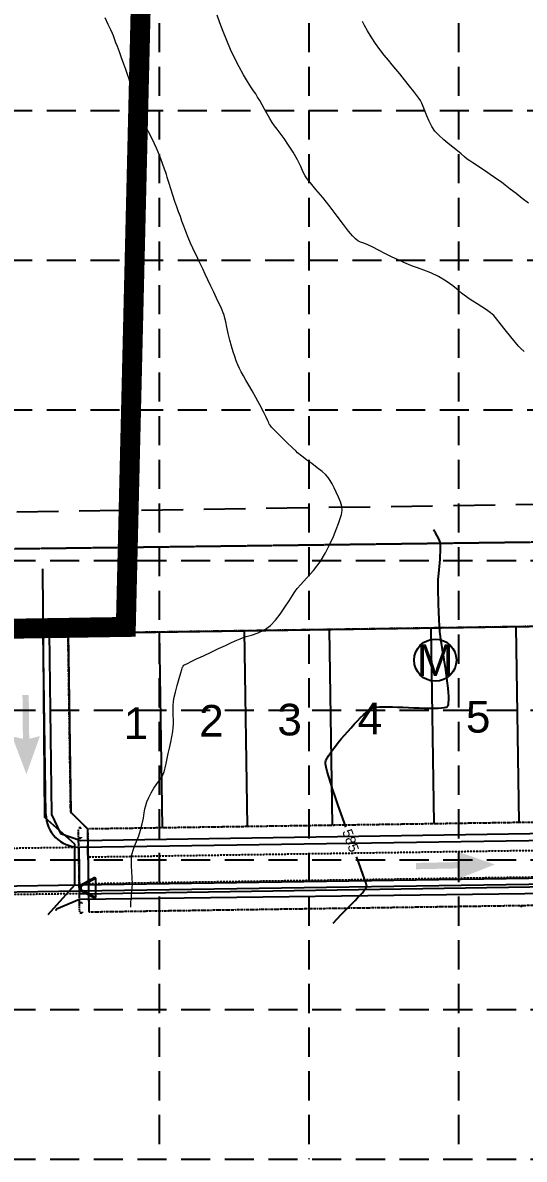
# Model space of a CAD drawing. Header units: inches. Extents: x 45655 to 51424, y 20024 to 23633.
# Drawn here: x 49357 to 49659, y 20388 to 21071 of the extents above; entities that cross this region are included whole.
import ezdxf
from ezdxf.enums import TextEntityAlignment as Align

# ---------------------------------------------------------------- set-up
doc = ezdxf.new("R2010")
doc.units = ezdxf.units.IN
doc.header["$MEASUREMENT"] = 0
for name, pattern in [('2148-1-1 BASE$0$HIDDEN2', [0.1875, 0.125, -0.0625]), ('2148-1-1 FINAL PLAT$0$HIDDEN2', [0.1875, 0.125, -0.0625]), ('2148-1-1 FINAL PLAT$0$ROW05', [0.875, 0.625, -0.05, 0.05, -0.05, 0.05, -0.05]), ('2148-2-1 BASE$0$PHANTOM2', [1.25, 0.625, -0.125, 0.125, -0.125, 0.125, -0.125]), ('DASHED', [0.75, 0.5, -0.25]), ('DASHED2', [0.375, 0.25, -0.125]), ('HIDDEN', [0.375, 0.25, -0.125]), ('PHANTOM2', [1.25, 0.625, -0.125, 0.125, -0.125, 0.125, -0.125])]:
    doc.linetypes.add(name, pattern=pattern)
for name, color, linetype in [('2148-1-1 BASE$0$P-GRD-HI OR LOW POINT', 7, '2148-1-1 BASE$0$HIDDEN2'), ('2148-1-1 BASE$0$P-PAV-BOC', 4, 'Continuous'), ('2148-1-1 BASE$0$P-STORM-HEADWALL', 7, 'Continuous'), ('2148-1-1 BASE$0$P-STORM-PIPE', 1, 'Continuous'), ('2148-1-1 BASE$0$P-WATER-STUBOUT', 2, 'Continuous'), ('2148-1-1 Boundary Verification$0$X-BNDRY', 5, 'PHANTOM2'), ('2148-1-1 Boundary Verification$0$X-BNDRY-PHASE 1', 3, 'Continuous'), ('2148-1-1 Boundary Verification$0$X-BNDRY-PHASE 2', 4, 'Continuous'), ('2148-1-1 FINAL PLAT$0$P-ESMT-SAN. SEW. SEP. INSTRUMENT', 1, '2148-1-1 FINAL PLAT$0$HIDDEN2'), ('2148-1-1 FINAL PLAT$0$P-PLAN-BLOCK NO-PHASE 2', 252, 'Continuous'), ('2148-1-1 FINAL PLAT$0$P-PLAN-LOT LINE-PH2', 1, 'Continuous'), ('2148-1-1 FINAL PLAT$0$P-PLAN-LOT NO-PH2', 1, 'Continuous'), ('2148-1-1 FINAL PLAT$0$P-PLAN-PHASE LINE', 252, 'Continuous'), ('2148-1-1 FINAL PLAT$0$P-PLAN-ROW-PH1', 7, '2148-1-1 FINAL PLAT$0$ROW05'), ('2148-1-1 FINAL PLAT$0$P-PLAN-ROW-PH2', 7, '2148-1-1 FINAL PLAT$0$ROW05'), ('2148-1-1 TOPOGRAPHIC SURVEY$0$X-CONT-MJR', 14, 'Continuous'), ('2148-2-1 BASE$0$P-PAV-BFR-BOC-PHS 2', 4, 'Continuous'), ('2148-2-1 BASE$0$P-PAV-BOC-PHS 2', 4, 'Continuous'), ('2148-2-1 BASE$0$P-STORM-PIPE-PHS 2', 1, 'Continuous'), ('EROSION BLANKET', 84, 'Continuous'), ('GRID', 254, 'HIDDEN'), ('LIMITS OF DISTURBANCE', 1, 'DASHED'), ('P-ERO-SILT FENCE-GRADING', 6, 'DASHED2'), ('P-ERO-SILT FENCE-PAVING', 6, 'Continuous'), ('P-FLOW ARROWS', 7, 'Continuous'), ('PHASE LINE', 7, 'Continuous'), ('SILT FENCE', 200, 'Continuous')]:
    doc.layers.add(name, color=color, linetype=linetype)
doc.layers.add('2148-2-1 BASE$0$P-PAV-PHS 2 START PVMT', color=7, linetype='2148-2-1 BASE$0$PHANTOM2', plot=False)
doc.layers.add('CTR', color=43, linetype='Continuous', lineweight=9)
doc.styles.get("Standard").update_dxf_attribs({"font": 'ARIAL.TTF'})

msp = doc.modelspace()

# ---------------------------------------------------------------- hatches: boundary and pattern name
at = {"layer": 'P-FLOW ARROWS'}
for points in [[(49360.86, 20667.15), (49361.13, 20640.93), (49367.58, 20642.51), (49359.44, 20619.64), (49350.86, 20642.34), (49357.34, 20640.89), (49357.08, 20667.12)], [(49593.6, 20566.27), (49619.82, 20566.81), (49618.17, 20573.23), (49641.12, 20565.34), (49618.51, 20556.52), (49619.9, 20563.01), (49593.67, 20562.48)]]:
    msp.add_hatch(color=7, dxfattribs=at).paths.add_polyline_path(points)

# ---------------------------------------------------------------- linework, layer by layer
at = {"layer": '2148-1-1 BASE$0$P-GRD-HI OR LOW POINT', "color": 7}
for p, q in [((49331.91, 20574.91), (49390.9, 20575.79)), ((49391.32, 20547.79), (49332.32, 20546.91))]:
    msp.add_line(p, q, dxfattribs=at)
at = {"layer": '2148-1-1 BASE$0$P-PAV-BOC', "color": 7}
for p, q in [((49371.1, 20595.5), (49369.49, 20703.98)), ((49390.9, 20575.79), (49391.32, 20547.79))]:
    msp.add_line(p, q, dxfattribs=at)
msp.add_arc((49391.1, 20595.79), 20, 180.85333, 269.42079, dxfattribs=at)
at = {"layer": '2148-1-1 BASE$0$P-STORM-HEADWALL', "color": 7}
for p, q in [((49392.12, 20553.05), (49400.58, 20557.71)), ((49392.14, 20552.3), (49400.9, 20557.13)), ((49400.58, 20557.71), (49400.9, 20557.13)), ((49400.9, 20557.13), (49401.07, 20545.74)), ((49391.24, 20553.04), (49392.12, 20553.05)), ((49391.24, 20553.04), (49391.29, 20549.54)), ((49391.29, 20549.54), (49392.18, 20549.55)), ((49392.12, 20553.05), (49392.18, 20549.55)), ((49392.16, 20550.31), (49401.07, 20545.74)), ((49392.18, 20549.55), (49400.77, 20545.15)), ((49400.77, 20545.15), (49401.07, 20545.74))]:
    msp.add_line(p, q, dxfattribs=at)
at = {"layer": '2148-1-1 BASE$0$P-STORM-PIPE', "color": 7}
for p, q in [((49334.55, 20552.2), (49391.24, 20553.04)), ((49334.6, 20548.7), (49391.29, 20549.54))]:
    msp.add_line(p, q, dxfattribs=at)
at = {"layer": '2148-1-1 BASE$0$P-WATER-STUBOUT', "color": 7}
for p, q in [((49363.99, 20703.9), (49369.99, 20703.99)), ((49396.47, 20570.87), (49396.38, 20576.87))]:
    msp.add_line(p, q, dxfattribs=at)
at = {"layer": '2148-1-1 Boundary Verification$0$X-BNDRY', "color": 7}
msp.add_line((47485.74, 20675.93), (50060.21, 20714.52), dxfattribs=at)
at = {"layer": '2148-1-1 Boundary Verification$0$X-BNDRY-PHASE 1', "color": 7}
for p, q in [((47496.16, 20676.08), (49384.49, 20704.21)), ((49384.49, 20704.21), (49386.09, 20596.72)), ((49386.09, 20596.72), (49396.23, 20586.87)), ((49396.23, 20586.87), (49396.98, 20536.87))]:
    msp.add_line(p, q, dxfattribs=at)
at = {"layer": '2148-1-1 Boundary Verification$0$X-BNDRY-PHASE 2', "color": 7}
msp.add_line((49384.49, 20704.21), (50060.44, 20714.52), dxfattribs=at)
at = {"layer": '2148-1-1 FINAL PLAT$0$P-ESMT-SAN. SEW. SEP. INSTRUMENT', "color": 7}
for p, q in [((49396.49, 20569.87), (49930.48, 20577.82)), ((49396.73, 20553.87), (49949.78, 20562.11))]:
    msp.add_line(p, q, dxfattribs=at)
at = {"layer": '2148-1-1 FINAL PLAT$0$P-PLAN-BLOCK NO-PHASE 2', "color": 7}
msp.add_circle((49605.22, 20688.16), 12.7, dxfattribs=at)
at = {"layer": '2148-1-1 FINAL PLAT$0$P-PLAN-LOT LINE-PH2', "color": 7}
for p, q in [((49543.42, 20589.06), (49541.67, 20706.55)), ((49604.51, 20589.97), (49602.76, 20707.46)), ((49655.61, 20590.73), (49653.86, 20708.22)), ((49441.23, 20587.54), (49439.48, 20705.03)), ((49492.32, 20588.3), (49490.57, 20705.79)), ((49606.96, 20540), (49606.96, 20539.76)), ((49656.95, 20540.75), (49656.96, 20539.76))]:
    msp.add_line(p, q, dxfattribs=at)
at = {"layer": '2148-1-1 FINAL PLAT$0$P-PLAN-PHASE LINE', "color": 7}
for p, q in [((49384.49, 20704.21), (49386.09, 20596.72)), ((49386.09, 20596.72), (49396.23, 20586.87)), ((49396.23, 20586.87), (49396.98, 20536.87))]:
    msp.add_line(p, q, dxfattribs=at)
at = {"layer": '2148-1-1 FINAL PLAT$0$P-PLAN-ROW-PH1', "color": 7}
for p, q in [((49334.49, 20703.46), (49384.49, 20704.21)), ((49384.49, 20704.21), (49386.09, 20596.72)), ((49386.09, 20596.72), (49396.23, 20586.87)), ((49396.23, 20586.87), (49396.98, 20536.87))]:
    msp.add_line(p, q, dxfattribs=at)
at = {"layer": '2148-1-1 FINAL PLAT$0$P-PLAN-ROW-PH2', "color": 7}
for p, q in [((49386.09, 20596.72), (49384.49, 20704.21)), ((49386.09, 20596.72), (49396.23, 20586.87)), ((49396.23, 20586.87), (49899.97, 20594.37)), ((49396.98, 20536.87), (49909.53, 20544.51))]:
    msp.add_line(p, q, dxfattribs=at)
at = {"layer": '2148-1-1 TOPOGRAPHIC SURVEY$0$X-CONT-MJR', "color": 7, "extrusion": (0.850051, 0.526701, 0)}
msp.add_line((49605.28, 20764.68, 585), (49604.13, 20766.53, 585), dxfattribs=at)
at = {"layer": '2148-1-1 TOPOGRAPHIC SURVEY$0$X-CONT-MJR', "color": 7, "extrusion": (0.861611, 0.507568, 0)}
msp.add_line((49606.28, 20762.98, 585), (49605.28, 20764.68, 585), dxfattribs=at)
at = {"layer": '2148-1-1 TOPOGRAPHIC SURVEY$0$X-CONT-MJR', "color": 7}
for p, q in [((49607.11, 20761.46, 585), (49606.28, 20762.98, 585)), ((49607.72, 20760.17, 585), (49607.11, 20761.46, 585)), ((49607.93, 20746.72, 585), (49608.11, 20748.92, 585)), ((49608.11, 20748.92, 585), (49608.25, 20751.06, 585)), ((49606.94, 20731.45, 585), (49606.92, 20732.91, 585)), ((49607.26, 20720.88, 585), (49607.17, 20723.26, 585)), ((49607.73, 20709.57, 585), (49607.63, 20711.59, 585)), ((49607.98, 20705.09, 585), (49607.9, 20706.27, 585)), ((49608.09, 20704.04, 585), (49607.98, 20705.09, 585)), ((49609.82, 20692.98, 585), (49609.37, 20695.79, 585)), ((49610.3, 20689.99, 585), (49609.82, 20692.98, 585)), ((49611.28, 20683.7, 585), (49610.79, 20686.88, 585)), ((49611.75, 20680.5, 585), (49611.28, 20683.7, 585)), ((49612.19, 20677.35, 585), (49611.75, 20680.5, 585)), ((49613.14, 20668.72, 585), (49612.9, 20671.4, 585)), ((49571.65, 20660.08, 585), (49573.99, 20660.13, 585)), ((49576.63, 20660.12, 585), (49579.52, 20660.06, 585)), ((49585.81, 20659.85, 585), (49589.09, 20659.71, 585)), ((49589.09, 20659.71, 585), (49592.38, 20659.58, 585)), ((49598.75, 20659.36, 585), (49601.72, 20659.3, 585)), ((49612.6, 20660.38, 585), (49612.7, 20660.48, 585)), ((49612.7, 20660.48, 585), (49612.78, 20660.59, 585)), ((49612.78, 20660.59, 585), (49612.93, 20660.88, 585)), ((49612.93, 20660.88, 585), (49613.11, 20661.46, 585)), ((49613.27, 20662.51, 585), (49613.34, 20664.22, 585)), ((49556.56, 20649.71, 585), (49558.47, 20651.74, 585)), ((49558.47, 20651.74, 585), (49560.3, 20653.61, 585)), ((49560.3, 20653.61, 585), (49562.02, 20655.3, 585)), ((49550.66, 20643.09, 585), (49552.62, 20645.35, 585)), ((49541.09, 20630.7, 585), (49542.26, 20632.44, 585)), ((49539.2, 20626.93, 585), (49539.53, 20627.91, 585)), ((49539.53, 20627.91, 585), (49540.17, 20629.18, 585)), ((49541.2, 20618.02, 585), (49540.27, 20621.24, 585)), ((49543.72, 20610.13, 585), (49542.37, 20614.29, 585)), ((49545.25, 20605.62, 585), (49543.72, 20610.13, 585)), ((49548.63, 20595.87, 585), (49546.89, 20600.83, 585)), ((49559.06, 20566.89, 585), (49557.96, 20569.93, 585)), ((49560.47, 20562.97, 585), (49559.06, 20566.89, 585)), ((49561.7, 20559.54, 585), (49560.47, 20562.97, 585)), ((49561.97, 20548.98, 585), (49562.54, 20549.64, 585)), ((49563.89, 20551.67, 585), (49564.07, 20552.34, 585)), ((49558.55, 20545.28, 585), (49559.72, 20546.48, 585)), ((49560.52, 20547.32, 585), (49560.91, 20547.74, 585)), ((49560.91, 20547.74, 585), (49561.41, 20548.34, 585))]:
    msp.add_line(p, q, dxfattribs=at)
at = {"layer": '2148-1-1 TOPOGRAPHIC SURVEY$0$X-CONT-MJR', "color": 7, "extrusion": (0.941514, 0.336974, 0)}
msp.add_line((49608.09, 20759.15, 585), (49607.72, 20760.17, 585), dxfattribs=at)
at = {"layer": '2148-1-1 TOPOGRAPHIC SURVEY$0$X-CONT-MJR', "color": 7, "extrusion": (0.985045, 0.172297, 0)}
msp.add_line((49608.28, 20758.05, 585), (49608.09, 20759.15, 585), dxfattribs=at)
at = {"layer": '2148-1-1 TOPOGRAPHIC SURVEY$0$X-CONT-MJR', "color": 7, "extrusion": (0.997487, 0.070844, 0)}
msp.add_line((49608.38, 20756.65, 585), (49608.28, 20758.05, 585), dxfattribs=at)
at = {"layer": '2148-1-1 TOPOGRAPHIC SURVEY$0$X-CONT-MJR', "color": 7, "extrusion": (0.999688, -0.02496, 0)}
msp.add_line((49608.35, 20753.1, 585), (49608.4, 20754.98, 585), dxfattribs=at)
at = {"layer": '2148-1-1 TOPOGRAPHIC SURVEY$0$X-CONT-MJR', "color": 7, "extrusion": (0.999925, 0.012223, 0)}
msp.add_line((49608.4, 20754.98, 585), (49608.38, 20756.65, 585), dxfattribs=at)
at = {"layer": '2148-1-1 TOPOGRAPHIC SURVEY$0$X-CONT-MJR', "color": 7, "extrusion": (0.998753, -0.049926, 0)}
msp.add_line((49608.25, 20751.06, 585), (49608.35, 20753.1, 585), dxfattribs=at)
at = {"layer": '2148-1-1 TOPOGRAPHIC SURVEY$0$X-CONT-MJR', "color": 7, "extrusion": (0.995781, -0.091767, 0)}
msp.add_line((49607.35, 20740.3, 585), (49607.54, 20742.36, 585), dxfattribs=at)
at = {"layer": '2148-1-1 TOPOGRAPHIC SURVEY$0$X-CONT-MJR', "color": 7, "extrusion": (0.995853, -0.090974, 0)}
msp.add_line((49607.54, 20742.36, 585), (49607.74, 20744.52, 585), dxfattribs=at)
at = {"layer": '2148-1-1 TOPOGRAPHIC SURVEY$0$X-CONT-MJR', "color": 7, "extrusion": (0.99623, -0.086755, 0)}
msp.add_line((49607.74, 20744.52, 585), (49607.93, 20746.72, 585), dxfattribs=at)
at = {"layer": '2148-1-1 TOPOGRAPHIC SURVEY$0$X-CONT-MJR', "color": 7, "extrusion": (0.999486, -0.032056, 0)}
msp.add_line((49606.91, 20734.03, 585), (49606.95, 20735.2, 585), dxfattribs=at)
at = {"layer": '2148-1-1 TOPOGRAPHIC SURVEY$0$X-CONT-MJR', "color": 7, "extrusion": (0.99999, 0.004525, 0)}
msp.add_line((49606.92, 20732.91, 585), (49606.91, 20734.03, 585), dxfattribs=at)
at = {"layer": '2148-1-1 TOPOGRAPHIC SURVEY$0$X-CONT-MJR', "color": 7, "extrusion": (0.997948, -0.064037, 0)}
msp.add_line((49606.95, 20735.2, 585), (49607.04, 20736.67, 585), dxfattribs=at)
at = {"layer": '2148-1-1 TOPOGRAPHIC SURVEY$0$X-CONT-MJR', "color": 7, "extrusion": (0.99676, -0.080432, 0)}
msp.add_line((49607.04, 20736.67, 585), (49607.18, 20738.38, 585), dxfattribs=at)
at = {"layer": '2148-1-1 TOPOGRAPHIC SURVEY$0$X-CONT-MJR', "color": 7, "extrusion": (0.99606, -0.088681, 0)}
msp.add_line((49607.18, 20738.38, 585), (49607.35, 20740.3, 585), dxfattribs=at)
at = {"layer": '2148-1-1 TOPOGRAPHIC SURVEY$0$X-CONT-MJR', "color": 7, "extrusion": (0.999747, 0.022509, 0)}
msp.add_line((49606.98, 20729.7, 585), (49606.94, 20731.45, 585), dxfattribs=at)
at = {"layer": '2148-1-1 TOPOGRAPHIC SURVEY$0$X-CONT-MJR', "color": 7, "extrusion": (0.999637, 0.026952, 0)}
msp.add_line((49607.03, 20727.72, 585), (49606.98, 20729.7, 585), dxfattribs=at)
at = {"layer": '2148-1-1 TOPOGRAPHIC SURVEY$0$X-CONT-MJR', "color": 7, "extrusion": (0.999543, 0.030245, 0)}
msp.add_line((49607.1, 20725.56, 585), (49607.03, 20727.72, 585), dxfattribs=at)
at = {"layer": '2148-1-1 TOPOGRAPHIC SURVEY$0$X-CONT-MJR', "color": 7, "extrusion": (0.999459, 0.032885, 0)}
msp.add_line((49607.17, 20723.26, 585), (49607.1, 20725.56, 585), dxfattribs=at)
at = {"layer": '2148-1-1 TOPOGRAPHIC SURVEY$0$X-CONT-MJR', "color": 7, "extrusion": (0.999307, 0.03723, 0)}
msp.add_line((49607.35, 20718.48, 585), (49607.26, 20720.88, 585), dxfattribs=at)
at = {"layer": '2148-1-1 TOPOGRAPHIC SURVEY$0$X-CONT-MJR', "color": 7, "extrusion": (0.999229, 0.039259, 0)}
msp.add_line((49607.44, 20716.09, 585), (49607.35, 20718.48, 585), dxfattribs=at)
at = {"layer": '2148-1-1 TOPOGRAPHIC SURVEY$0$X-CONT-MJR', "color": 7, "extrusion": (0.999144, 0.041372, 0)}
msp.add_line((49607.54, 20713.78, 585), (49607.44, 20716.09, 585), dxfattribs=at)
at = {"layer": '2148-1-1 TOPOGRAPHIC SURVEY$0$X-CONT-MJR', "color": 7, "extrusion": (0.999044, 0.043726, 0)}
msp.add_line((49607.63, 20711.59, 585), (49607.54, 20713.78, 585), dxfattribs=at)
at = {"layer": '2148-1-1 TOPOGRAPHIC SURVEY$0$X-CONT-MJR', "color": 7, "extrusion": (0.998739, 0.050207, 0)}
msp.add_line((49607.82, 20707.78, 585), (49607.73, 20709.57, 585), dxfattribs=at)
at = {"layer": '2148-1-1 TOPOGRAPHIC SURVEY$0$X-CONT-MJR', "color": 7, "extrusion": (0.998461, 0.05546, 0)}
msp.add_line((49607.9, 20706.27, 585), (49607.82, 20707.78, 585), dxfattribs=at)
at = {"layer": '2148-1-1 TOPOGRAPHIC SURVEY$0$X-CONT-MJR', "color": 7, "extrusion": (0.990545, 0.137186, 0)}
msp.add_line((49608.3, 20702.54, 585), (49608.09, 20704.04, 585), dxfattribs=at)
at = {"layer": '2148-1-1 TOPOGRAPHIC SURVEY$0$X-CONT-MJR', "color": 7, "extrusion": (0.98855, 0.150892, 0)}
msp.add_line((49608.59, 20700.62, 585), (49608.3, 20702.54, 585), dxfattribs=at)
at = {"layer": '2148-1-1 TOPOGRAPHIC SURVEY$0$X-CONT-MJR', "color": 7, "extrusion": (0.987536, 0.157396, 0)}
msp.add_line((49608.95, 20698.35, 585), (49608.59, 20700.62, 585), dxfattribs=at)
at = {"layer": '2148-1-1 TOPOGRAPHIC SURVEY$0$X-CONT-MJR', "color": 7, "extrusion": (0.987097, 0.160126, 0)}
msp.add_line((49609.37, 20695.79, 585), (49608.95, 20698.35, 585), dxfattribs=at)
at = {"layer": '2148-1-1 TOPOGRAPHIC SURVEY$0$X-CONT-MJR', "color": 7, "extrusion": (0.98777, 0.155919, 0)}
msp.add_line((49610.79, 20686.88, 585), (49610.3, 20689.99, 585), dxfattribs=at)
at = {"layer": '2148-1-1 TOPOGRAPHIC SURVEY$0$X-CONT-MJR', "color": 7, "extrusion": (0.992074, 0.125657, 0)}
msp.add_line((49612.57, 20674.3, 585), (49612.19, 20677.35, 585), dxfattribs=at)
at = {"layer": '2148-1-1 TOPOGRAPHIC SURVEY$0$X-CONT-MJR', "color": 7, "extrusion": (0.993808, 0.111115, 0)}
msp.add_line((49612.9, 20671.4, 585), (49612.57, 20674.3, 585), dxfattribs=at)
at = {"layer": '2148-1-1 TOPOGRAPHIC SURVEY$0$X-CONT-MJR', "color": 7, "extrusion": (0.997967, 0.063736, 0)}
msp.add_line((49613.3, 20666.3, 585), (49613.14, 20668.72, 585), dxfattribs=at)
at = {"layer": '2148-1-1 TOPOGRAPHIC SURVEY$0$X-CONT-MJR', "color": 7, "extrusion": (0.999743, 0.022659, 0)}
msp.add_line((49613.34, 20664.22, 585), (49613.3, 20666.3, 585), dxfattribs=at)
at = {"layer": '2148-1-1 TOPOGRAPHIC SURVEY$0$X-CONT-MJR', "color": 7, "extrusion": (-0.605525, 0.795826, 0)}
msp.add_line((49564.98, 20657.95, 585), (49566.15, 20658.84, 585), dxfattribs=at)
at = {"layer": '2148-1-1 TOPOGRAPHIC SURVEY$0$X-CONT-MJR', "color": 7, "extrusion": (0.514425, -0.857535, 0)}
msp.add_line((49566.15, 20658.84, 585), (49567.08, 20659.4, 585), dxfattribs=at)
at = {"layer": '2148-1-1 TOPOGRAPHIC SURVEY$0$X-CONT-MJR', "color": 7, "extrusion": (0.291159, -0.956675, 0)}
msp.add_line((49567.08, 20659.4, 585), (49568.14, 20659.72, 585), dxfattribs=at)
at = {"layer": '2148-1-1 TOPOGRAPHIC SURVEY$0$X-CONT-MJR', "color": 7, "extrusion": (0.141382, -0.989955, 0)}
msp.add_line((49568.14, 20659.72, 585), (49569.69, 20659.94, 585), dxfattribs=at)
at = {"layer": '2148-1-1 TOPOGRAPHIC SURVEY$0$X-CONT-MJR', "color": 7, "extrusion": (0.066614, -0.997779, 0)}
msp.add_line((49569.69, 20659.94, 585), (49571.65, 20660.08, 585), dxfattribs=at)
at = {"layer": '2148-1-1 TOPOGRAPHIC SURVEY$0$X-CONT-MJR', "color": 7, "extrusion": (-0.003115, -0.999995, 0)}
msp.add_line((49573.99, 20660.13, 585), (49576.63, 20660.12, 585), dxfattribs=at)
at = {"layer": '2148-1-1 TOPOGRAPHIC SURVEY$0$X-CONT-MJR', "color": 7, "extrusion": (-0.031472, -0.999505, 0)}
msp.add_line((49579.52, 20660.06, 585), (49582.6, 20659.97, 585), dxfattribs=at)
at = {"layer": '2148-1-1 TOPOGRAPHIC SURVEY$0$X-CONT-MJR', "color": 7, "extrusion": (-0.03806, -0.999275, 0)}
msp.add_line((49582.6, 20659.97, 585), (49585.81, 20659.85, 585), dxfattribs=at)
at = {"layer": '2148-1-1 TOPOGRAPHIC SURVEY$0$X-CONT-MJR', "color": 7, "extrusion": (-0.037466, -0.999298, 0)}
msp.add_line((49592.38, 20659.58, 585), (49595.62, 20659.45, 585), dxfattribs=at)
at = {"layer": '2148-1-1 TOPOGRAPHIC SURVEY$0$X-CONT-MJR', "color": 7, "extrusion": (-0.030563, -0.999533, 0)}
msp.add_line((49595.62, 20659.45, 585), (49598.75, 20659.36, 585), dxfattribs=at)
at = {"layer": '2148-1-1 TOPOGRAPHIC SURVEY$0$X-CONT-MJR', "color": 7, "extrusion": (-0.002263, -0.999997, 0)}
msp.add_line((49601.72, 20659.3, 585), (49604.46, 20659.3, 585), dxfattribs=at)
at = {"layer": '2148-1-1 TOPOGRAPHIC SURVEY$0$X-CONT-MJR', "color": 7, "extrusion": (0.023495, -0.999724, 0)}
msp.add_line((49604.46, 20659.3, 585), (49606.91, 20659.35, 585), dxfattribs=at)
at = {"layer": '2148-1-1 TOPOGRAPHIC SURVEY$0$X-CONT-MJR', "color": 7, "extrusion": (0.063516, -0.997981, 0)}
msp.add_line((49606.91, 20659.35, 585), (49609.02, 20659.49, 585), dxfattribs=at)
at = {"layer": '2148-1-1 TOPOGRAPHIC SURVEY$0$X-CONT-MJR', "color": 7, "extrusion": (0.129935, -0.991523, 0)}
msp.add_line((49609.02, 20659.49, 585), (49610.73, 20659.71, 585), dxfattribs=at)
at = {"layer": '2148-1-1 TOPOGRAPHIC SURVEY$0$X-CONT-MJR', "color": 7, "extrusion": (0.236397, -0.971657, 0)}
msp.add_line((49610.73, 20659.71, 585), (49611.77, 20659.96, 585), dxfattribs=at)
at = {"layer": '2148-1-1 TOPOGRAPHIC SURVEY$0$X-CONT-MJR', "color": 7, "extrusion": (0.38572, -0.922616, 0)}
msp.add_line((49611.77, 20659.96, 585), (49612.33, 20660.2, 585), dxfattribs=at)
at = {"layer": '2148-1-1 TOPOGRAPHIC SURVEY$0$X-CONT-MJR', "color": 7, "extrusion": (0.560308, -0.828285, 0)}
msp.add_line((49612.33, 20660.2, 585), (49612.6, 20660.38, 585), dxfattribs=at)
at = {"layer": '2148-1-1 TOPOGRAPHIC SURVEY$0$X-CONT-MJR', "color": 7, "extrusion": (0.989049, -0.147588, 0)}
msp.add_line((49613.11, 20661.46, 585), (49613.27, 20662.51, 585), dxfattribs=at)
at = {"layer": '2148-1-1 TOPOGRAPHIC SURVEY$0$X-CONT-MJR', "color": 7, "extrusion": (-0.680619, 0.732637, 0)}
msp.add_line((49562.02, 20655.3, 585), (49563.59, 20656.76, 585), dxfattribs=at)
at = {"layer": '2148-1-1 TOPOGRAPHIC SURVEY$0$X-CONT-MJR', "color": 7, "extrusion": (0.65209, -0.758142, 0)}
msp.add_line((49563.59, 20656.76, 585), (49564.98, 20657.95, 585), dxfattribs=at)
at = {"layer": '2148-1-1 TOPOGRAPHIC SURVEY$0$X-CONT-MJR', "color": 7, "extrusion": (0.746781, -0.66507, 0)}
msp.add_line((49552.62, 20645.35, 585), (49554.6, 20647.57, 585), dxfattribs=at)
at = {"layer": '2148-1-1 TOPOGRAPHIC SURVEY$0$X-CONT-MJR', "color": 7, "extrusion": (0.737431, -0.675422, 0)}
msp.add_line((49554.6, 20647.57, 585), (49556.56, 20649.71, 585), dxfattribs=at)
at = {"layer": '2148-1-1 TOPOGRAPHIC SURVEY$0$X-CONT-MJR', "color": 7, "extrusion": (0.78457, -0.62004, 0)}
msp.add_line((49545.21, 20636.42, 585), (49546.92, 20638.59, 585), dxfattribs=at)
at = {"layer": '2148-1-1 TOPOGRAPHIC SURVEY$0$X-CONT-MJR', "color": 7, "extrusion": (0.774141, -0.633013, 0)}
msp.add_line((49546.92, 20638.59, 585), (49548.75, 20640.82, 585), dxfattribs=at)
at = {"layer": '2148-1-1 TOPOGRAPHIC SURVEY$0$X-CONT-MJR', "color": 7, "extrusion": (0.764691, -0.644397, 0)}
msp.add_line((49548.75, 20640.82, 585), (49550.66, 20643.09, 585), dxfattribs=at)
at = {"layer": '2148-1-1 TOPOGRAPHIC SURVEY$0$X-CONT-MJR', "color": 7, "extrusion": (0.811301, -0.584628, 0)}
msp.add_line((49542.26, 20632.44, 585), (49543.65, 20634.36, 585), dxfattribs=at)
at = {"layer": '2148-1-1 TOPOGRAPHIC SURVEY$0$X-CONT-MJR', "color": 7, "extrusion": (0.796637, -0.604458, 0)}
msp.add_line((49543.65, 20634.36, 585), (49545.21, 20636.42, 585), dxfattribs=at)
at = {"layer": '2148-1-1 TOPOGRAPHIC SURVEY$0$X-CONT-MJR', "color": 7, "extrusion": (0.999601, 0.028242, 0)}
msp.add_line((49539.24, 20625.77, 585), (49539.2, 20626.93, 585), dxfattribs=at)
at = {"layer": '2148-1-1 TOPOGRAPHIC SURVEY$0$X-CONT-MJR', "color": 7, "extrusion": (0.98229, 0.187368, 0)}
msp.add_line((49539.6, 20623.85, 585), (49539.24, 20625.77, 585), dxfattribs=at)
at = {"layer": '2148-1-1 TOPOGRAPHIC SURVEY$0$X-CONT-MJR', "color": 7, "extrusion": (0.855622, -0.517601, 0)}
msp.add_line((49540.17, 20629.18, 585), (49541.09, 20630.7, 585), dxfattribs=at)
at = {"layer": '2148-1-1 TOPOGRAPHIC SURVEY$0$X-CONT-MJR', "color": 7, "extrusion": (0.968855, 0.24763, 0)}
msp.add_line((49540.27, 20621.24, 585), (49539.6, 20623.85, 585), dxfattribs=at)
at = {"layer": '2148-1-1 TOPOGRAPHIC SURVEY$0$X-CONT-MJR', "color": 7, "extrusion": (0.954658, 0.297706, 0)}
msp.add_line((49542.37, 20614.29, 585), (49541.2, 20618.02, 585), dxfattribs=at)
at = {"layer": '2148-1-1 TOPOGRAPHIC SURVEY$0$X-CONT-MJR', "color": 7, "extrusion": (0.945489, 0.325654, 0)}
msp.add_line((49546.89, 20600.83, 585), (49545.25, 20605.62, 585), dxfattribs=at)
at = {"layer": '2148-1-1 TOPOGRAPHIC SURVEY$0$X-CONT-MJR', "color": 7, "extrusion": (0.942491, 0.334231, 0)}
msp.add_line((49550.43, 20590.8, 585), (49548.63, 20595.87, 585), dxfattribs=at)
at = {"layer": '2148-1-1 TOPOGRAPHIC SURVEY$0$X-CONT-MJR', "color": 7, "extrusion": (0.941504, 0.337003, 0)}
msp.add_line((49551.54, 20587.69, 585), (49550.43, 20590.8, 585), dxfattribs=at)
at = {"layer": '2148-1-1 TOPOGRAPHIC SURVEY$0$X-CONT-MJR', "color": 7, "extrusion": (0.943083, 0.332557, 0)}
msp.add_line((49562.71, 20556.68, 585), (49561.7, 20559.54, 585), dxfattribs=at)
at = {"layer": '2148-1-1 TOPOGRAPHIC SURVEY$0$X-CONT-MJR', "color": 7, "extrusion": (0.94634, 0.323172, 0)}
msp.add_line((49563.47, 20554.47, 585), (49562.71, 20556.68, 585), dxfattribs=at)
at = {"layer": '2148-1-1 TOPOGRAPHIC SURVEY$0$X-CONT-MJR', "color": 7, "extrusion": (0.782103, -0.623149, 0)}
msp.add_line((49562.54, 20549.64, 585), (49563.08, 20550.31, 585), dxfattribs=at)
at = {"layer": '2148-1-1 TOPOGRAPHIC SURVEY$0$X-CONT-MJR', "color": 7, "extrusion": (0.82682, -0.562466, 0)}
msp.add_line((49563.08, 20550.31, 585), (49563.54, 20550.99, 585), dxfattribs=at)
at = {"layer": '2148-1-1 TOPOGRAPHIC SURVEY$0$X-CONT-MJR', "color": 7, "extrusion": (0.953591, 0.301106, 0)}
msp.add_line((49563.93, 20553, 585), (49563.47, 20554.47, 585), dxfattribs=at)
at = {"layer": '2148-1-1 TOPOGRAPHIC SURVEY$0$X-CONT-MJR', "color": 7, "extrusion": (0.890578, -0.45483, 0)}
msp.add_line((49563.54, 20550.99, 585), (49563.89, 20551.67, 585), dxfattribs=at)
at = {"layer": '2148-1-1 TOPOGRAPHIC SURVEY$0$X-CONT-MJR', "color": 7, "extrusion": (0.977343, 0.211661, 0)}
msp.add_line((49564.07, 20552.34, 585), (49563.93, 20553, 585), dxfattribs=at)
at = {"layer": '2148-1-1 TOPOGRAPHIC SURVEY$0$X-CONT-MJR', "color": 7, "extrusion": (0.714732, -0.699399, 0)}
msp.add_line((49555.29, 20541.94, 585), (49557.06, 20543.75, 585), dxfattribs=at)
at = {"layer": '2148-1-1 TOPOGRAPHIC SURVEY$0$X-CONT-MJR', "color": 7, "extrusion": (0.715155, -0.698966, 0)}
msp.add_line((49557.06, 20543.75, 585), (49558.55, 20545.28, 585), dxfattribs=at)
at = {"layer": '2148-1-1 TOPOGRAPHIC SURVEY$0$X-CONT-MJR', "color": 7, "extrusion": (0.721817, -0.692084, 0)}
msp.add_line((49559.72, 20546.48, 585), (49560.52, 20547.32, 585), dxfattribs=at)
at = {"layer": '2148-1-1 TOPOGRAPHIC SURVEY$0$X-CONT-MJR', "color": 7, "extrusion": (0.750967, -0.66034, 0)}
msp.add_line((49561.41, 20548.34, 585), (49561.97, 20548.98, 585), dxfattribs=at)
at = {"layer": '2148-1-1 TOPOGRAPHIC SURVEY$0$X-CONT-MJR', "color": 7, "extrusion": (0.717201, -0.696866, 0)}
msp.add_line((49548.74, 20535.22, 585), (49551.08, 20537.63, 585), dxfattribs=at)
at = {"layer": '2148-1-1 TOPOGRAPHIC SURVEY$0$X-CONT-MJR', "color": 7, "extrusion": (0.715908, -0.698195, 0)}
msp.add_line((49551.08, 20537.63, 585), (49553.28, 20539.89, 585), dxfattribs=at)
at = {"layer": '2148-1-1 TOPOGRAPHIC SURVEY$0$X-CONT-MJR', "color": 7, "extrusion": (0.715057, -0.699066, 0)}
msp.add_line((49553.28, 20539.89, 585), (49555.29, 20541.94, 585), dxfattribs=at)
at = {"layer": '2148-1-1 TOPOGRAPHIC SURVEY$0$X-CONT-MJR', "color": 7, "extrusion": (0.721102, -0.692829, 0)}
msp.add_line((49543.81, 20530.1, 585), (49546.3, 20532.7, 585), dxfattribs=at)
at = {"layer": '2148-1-1 TOPOGRAPHIC SURVEY$0$X-CONT-MJR', "color": 7, "extrusion": (0.718922, -0.69509, 0)}
msp.add_line((49546.3, 20532.7, 585), (49548.74, 20535.22, 585), dxfattribs=at)
at = {"layer": '2148-2-1 BASE$0$P-PAV-BFR-BOC-PHS 2', "color": 7}
for p, q in [((49392.23, 20587.31), (49390.87, 20587.29)), ((49392.23, 20586.81), (49392.23, 20587.31)), ((49390.87, 20581.29), (49392.32, 20581.31)), ((49392.31, 20581.81), (49392.32, 20581.31)), ((49392.9, 20542.31), (49391.4, 20542.29)), ((49391.49, 20536.29), (49392.99, 20536.32)), ((49392.9, 20541.81), (49392.9, 20542.31)), ((49392.98, 20536.82), (49392.99, 20536.32))]:
    msp.add_line(p, q, dxfattribs=at)
at = {"layer": '2148-2-1 BASE$0$P-PAV-BOC-PHS 2', "color": 7}
for p, q in [((49391.4, 20575.8), (49853.49, 20582.68)), ((49391.82, 20547.8), (49853.9, 20554.68))]:
    msp.add_line(p, q, dxfattribs=at)
for centre, start, end in [((49391.1, 20595.79), 269.42079, 270.85333), ((49392.11, 20527.8), 90.85333, 92.28588)]:
    msp.add_arc(centre, 20, start, end, dxfattribs=at)
at = {"layer": '2148-2-1 BASE$0$P-PAV-PHS 2 START PVMT', "color": 7}
msp.add_line((49391.48, 20536.79), (49390.73, 20586.79), dxfattribs=at)
at = {"layer": '2148-2-1 BASE$0$P-STORM-PIPE-PHS 2', "color": 7}
for p, q in [((49391.24, 20553.04), (49843.3, 20559.77)), ((49391.29, 20549.54), (49857.43, 20556.48))]:
    msp.add_line(p, q, dxfattribs=at)
at = {"layer": 'CTR'}
for points, elevation in [([(49482.23, 21055.16), (49479.86, 21060.65), (49477.65, 21066.05), (49475.7, 21071.17), (49474.07, 21075.76)], 584), ([(49422.17, 20539.76), (49422.17, 20540.36), (49422.29, 20542.75), (49422.58, 20545.87), (49422.91, 20549.53), (49423.13, 20553.48), (49423.1, 20557.44), (49422.91, 20561.11), (49422.7, 20564.25), (49422.56, 20566.63), (49422.56, 20568.5), (49422.71, 20570.17), (49423.05, 20571.91), (49423.64, 20573.92), (49424.5, 20576.31), (49425.65, 20579.2), (49426.93, 20582.49), (49428.1, 20586.05), (49429.04, 20589.72), (49429.74, 20593.23), (49430.28, 20596.29), (49430.72, 20598.73), (49431.21, 20600.85), (49431.93, 20603.05), (49432.98, 20605.65), (49434.37, 20608.48), (49436.04, 20611.29), (49437.9, 20613.88), (49439.71, 20616.27), (49441.21, 20618.62), (49442.22, 20621), (49442.9, 20623.5), (49443.44, 20626.13), (49444.06, 20628.98), (49444.75, 20632.03), (49445.47, 20635.31), (49446.19, 20638.77), (49446.86, 20642.15), (49447.37, 20645.18), (49447.71, 20647.65), (49447.87, 20649.87), (49447.87, 20652.22), (49447.76, 20655.02), (49447.64, 20658.01), (49447.62, 20660.86), (49447.81, 20663.37), (49448.28, 20665.92), (49449.04, 20669.02), (49450.11, 20672.97), (49451.26, 20677.1), (49452.23, 20680.5), (49452.82, 20682.5), (49453.1, 20683.43), (49453.26, 20683.85), (49453.43, 20684.21), (49453.7, 20684.62), (49454.15, 20685.06), (49454.88, 20685.54), (49456.2, 20686.23), (49458.42, 20687.29), (49461.75, 20688.87), (49465.9, 20690.83), (49470.44, 20692.98), (49474.97, 20695.12), (49479.08, 20697.05), (49482.36, 20698.58), (49484.55, 20699.56), (49485.95, 20700.15), (49486.93, 20700.59), (49487.92, 20701.07), (49489.32, 20701.65), (49491.55, 20702.37), (49494.84, 20703.27), (49498.74, 20704.55), (49502.66, 20706.39), (49506.11, 20708.96), (49509.18, 20712.17), (49512.06, 20715.9), (49514.86, 20719.94), (49517.42, 20723.84), (49519.46, 20727.06), (49520.89, 20729.32), (49522.29, 20731.24), (49524.45, 20733.73), (49527.85, 20737.44), (49531.98, 20742.12), (49536.02, 20747.33), (49539.33, 20752.65), (49541.93, 20757.81), (49544, 20762.56), (49545.69, 20766.69), (49547.06, 20770.22), (49548.13, 20773.21), (49548.94, 20775.73), (49549.33, 20778.07), (49549.16, 20780.5), (49548.34, 20783.24), (49547.09, 20786.18), (49545.7, 20789.05), (49544.41, 20791.7), (49543.23, 20794.06), (49542.09, 20796.11), (49540.9, 20797.89), (49539.39, 20799.61), (49537.24, 20801.55), (49534.31, 20803.85), (49531.03, 20806.28), (49528.02, 20808.47), (49525.77, 20810.13), (49524.23, 20811.32), (49523.21, 20812.16), (49522.45, 20812.86), (49521.39, 20813.89), (49519.39, 20815.86), (49516.09, 20819.07), (49512.25, 20822.8), (49508.91, 20826.08), (49506.87, 20828.2), (49505.89, 20829.35), (49505.47, 20830.05), (49505.15, 20830.77), (49504.61, 20831.96), (49503.59, 20834.12), (49501.9, 20837.51), (49499.74, 20841.69), (49497.41, 20846.02), (49495.16, 20849.99), (49493.1, 20853.48), (49491.32, 20856.51), (49489.85, 20859.1), (49488.63, 20861.38), (49487.57, 20863.52), (49486.59, 20865.69), (49485.64, 20868.01), (49484.69, 20870.61), (49483.69, 20873.57), (49482.69, 20876.92), (49481.71, 20880.59), (49480.8, 20884.51), (49479.97, 20888.3), (49479.28, 20891.5), (49478.73, 20893.82), (49478.24, 20895.5), (49477.72, 20896.97), (49477.07, 20898.53), (49476.25, 20900.44), (49475.15, 20902.83), (49473.76, 20905.83), (49472.13, 20909.28), (49470.38, 20912.97), (49468.59, 20916.71), (49466.91, 20920.23), (49465.44, 20923.32), (49464.29, 20925.8), (49463.36, 20927.81), (49462.54, 20929.57), (49461.68, 20931.32), (49460.71, 20933.29), (49459.54, 20935.75), (49458.14, 20938.84), (49456.64, 20942.31), (49455.22, 20945.81), (49454.01, 20949.04), (49452.96, 20952.02), (49451.98, 20954.84), (49450.97, 20957.62), (49449.89, 20960.56), (49448.73, 20963.89), (49447.48, 20967.68), (49446.27, 20971.5), (49445.26, 20974.75), (49444.56, 20976.99), (49444.11, 20978.41), (49443.82, 20979.32), (49443.59, 20980.09), (49443.23, 20981.22), (49442.53, 20983.27), (49441.32, 20986.62), (49439.64, 20991), (49437.56, 20995.97), (49435.2, 21001.06), (49432.92, 21005.68), (49431.12, 21009.22), (49430.08, 21011.24), (49429.62, 21012.14), (49429.46, 21012.49), (49429.32, 21012.84), (49428.97, 21013.76), (49428.22, 21015.8), (49426.94, 21019.26), (49425.39, 21023.57), (49423.95, 21027.87), (49422.87, 21031.52), (49422.04, 21034.61), (49421.24, 21037.43), (49420.31, 21040.22), (49419.23, 21043.19), (49418.01, 21046.47), (49416.68, 21050.13), (49415.36, 21053.79), (49414.2, 21056.97), (49413.3, 21059.3), (49412.63, 21060.96), (49412.14, 21062.2), (49411.71, 21063.33), (49411.13, 21064.78), (49410.15, 21066.95), (49408.61, 21070.18), (49406.78, 21074.19)], 586), ([(49661.34, 20962.93), (49657.56, 20965.71), (49653.8, 20968.56), (49650.3, 20971.29), (49647.3, 20973.61), (49644.96, 20975.38), (49642.91, 20976.85), (49640.76, 20978.35), (49638.18, 20980.12), (49635.35, 20982.05), (49632.54, 20983.93), (49629.99, 20985.6), (49627.79, 20987.02), (49625.97, 20988.26), (49624.47, 20989.37), (49622.89, 20990.66), (49620.7, 20992.47), (49617.59, 20995.02), (49613.97, 20997.99), (49610.43, 21000.95), (49607.46, 21003.63), (49605.05, 21006.19), (49603.09, 21008.95), (49601.46, 21012.11), (49600.1, 21015.39), (49598.97, 21018.42), (49597.99, 21020.91), (49597.1, 21022.89), (49596.25, 21024.51), (49595.32, 21025.97), (49594.09, 21027.64), (49592.27, 21029.97), (49589.71, 21033.22), (49586.76, 21036.94), (49583.9, 21040.5), (49581.46, 21043.46), (49579.28, 21046.07), (49577.06, 21048.72), (49574.6, 21051.74), (49571.96, 21055.15), (49569.31, 21058.88), (49566.79, 21062.79), (49564.55, 21066.52), (49562.76, 21069.67), (49561.44, 21071.97)], 582), ([(49658.75, 20873.72), (49656.67, 20875.51), (49655.2, 20876.95), (49653.41, 20879.07), (49650.61, 20882.56), (49647.32, 20886.76), (49644.3, 20890.61), (49642.1, 20893.36), (49640.35, 20895.29), (49638.47, 20896.92), (49636.02, 20898.66), (49633.19, 20900.5), (49630.36, 20902.29), (49627.83, 20903.92), (49625.7, 20905.36), (49623.96, 20906.58), (49622.56, 20907.64), (49621.05, 20908.84), (49618.9, 20910.6), (49615.71, 20913.12), (49611.7, 20916.04), (49607.23, 20918.8), (49602.65, 20920.98), (49598.31, 20922.63), (49594.58, 20923.88), (49591.64, 20924.92), (49589.09, 20925.94), (49586.32, 20927.17), (49582.89, 20928.77), (49579.01, 20930.64), (49574.99, 20932.63), (49571.15, 20934.58), (49567.65, 20936.32), (49564.66, 20937.73), (49562.28, 20938.71), (49560.37, 20939.47), (49558.75, 20940.27), (49557.2, 20941.37), (49555.42, 20943.15), (49553.12, 20945.98), (49550.07, 20950.08), (49546.35, 20955.13), (49542.12, 20960.66), (49537.63, 20966.18), (49533.43, 20971.15), (49530.13, 20975.02), (49528.15, 20977.49), (49526.98, 20979.3), (49525.91, 20981.49), (49524.37, 20984.79), (49522.32, 20988.94), (49519.85, 20993.42), (49517.1, 20997.77), (49514.37, 21001.69), (49511.97, 21004.92), (49510.11, 21007.34), (49508.62, 21009.31), (49507.24, 21011.33), (49505.74, 21013.76), (49504.16, 21016.5), (49502.59, 21019.33), (49501.12, 21022.03), (49499.74, 21024.5), (49498.46, 21026.65), (49497.27, 21028.48), (49495.95, 21030.37), (49494.34, 21032.76), (49492.28, 21036), (49489.88, 21040.04), (49487.32, 21044.71), (49484.74, 21049.8), (49482.23, 21055.16)], 584)]:
    msp.add_lwpolyline(points, dxfattribs=dict(at, elevation=elevation))
at = {"layer": 'EROSION BLANKET', "color": 7, "ltscale": 500}
for p, q in [((49373.09, 20704.71), (49374.5, 20595.36)), ((49374.5, 20595.36), (49379.94, 20583.87)), ((49379.94, 20583.87), (49392.24, 20579.69)), ((49392.24, 20579.69), (49853.83, 20587.1)), ((49391.42, 20544.54), (49855.84, 20550.31)), ((49377.59, 20538.66), (49391.42, 20544.54)), ((49377.3, 20537.62), (49377.59, 20538.66))]:
    msp.add_line(p, q, dxfattribs=at)
at = {"layer": 'GRID', "linetype": 'HIDDEN', "ltscale": 70}
for p, q in [((49439.24, 23538.55), (49439.24, 20388.15)), ((49529.24, 23538.55), (49529.24, 20388.15)), ((49619.24, 23538.55), (49619.24, 20388.15)), ((45749.24, 21018.55), (51329.24, 21018.55)), ((45749.24, 20928.55), (51329.24, 20928.55)), ((45749.24, 20838.55), (51329.24, 20838.55)), ((45751.26, 20748.15), (51331.26, 20748.15)), ((45751.26, 20658.15), (51331.26, 20658.15)), ((45751.26, 20568.15), (51331.26, 20568.15)), ((45751.26, 20478.15), (51331.26, 20478.15)), ((45751.26, 20388.15), (51331.26, 20388.15))]:
    msp.add_line(p, q, dxfattribs=at)
at = {"layer": 'LIMITS OF DISTURBANCE', "color": 7, "ltscale": 50}
msp.add_line((47478.87, 20750.35), (50097.92, 20788.05), dxfattribs=at)
at = {"layer": 'P-ERO-SILT FENCE-GRADING', "color": 7}
msp.add_line((47481.21, 20731), (50081, 20764.59), dxfattribs=at)
at = {"layer": 'P-ERO-SILT FENCE-PAVING', "color": 7}
for p, q in [((49384.49, 20704.21), (49386.09, 20596.72)), ((49386.09, 20596.72), (49396.23, 20586.87))]:
    msp.add_line(p, q, dxfattribs=at)
at = {"layer": 'PHASE LINE', "color": 7, "linetype": 'Continuous', "ltscale": 75}
for p, q in [((49370.52, 20593.68), (49369.27, 20743.15)), ((49388.52, 20577.5), (49370.52, 20593.68)), ((49388.52, 20553.21), (49388.52, 20577.5)), ((49372.47, 20535.28), (49388.52, 20553.21))]:
    msp.add_line(p, q, dxfattribs=at)
at = {"layer": 'SILT FENCE', "color": 1, "linetype": 'HIDDEN', "ltscale": 230, "const_width": 12}
msp.add_lwpolyline([(48753.36, 20697.8), (48895.11, 21212.8), (48936.46, 21331.8), (48948.03, 21364.03), (49000.95, 21386.34), (49130.77, 21376.42), (49240.83, 21339.08), (49351.43, 21272.03), (49402.2, 21219.48), (49429.4, 21132.5), (49419.21, 20708.13)], close=True, dxfattribs=at)

# ---------------------------------------------------------------- texts
at = {"layer": '2148-1-1 FINAL PLAT$0$P-PLAN-BLOCK NO-PHASE 2', "color": 7}
msp.add_text('M', height=19, dxfattribs=at).set_placement((49605.22, 20688.16), align=Align.MIDDLE)
at = {"layer": '2148-1-1 FINAL PLAT$0$P-PLAN-LOT NO-PH2', "color": 7}
for s, p in [('1', (49425.35, 20650.25)), ('2', (49470.65, 20651.73)), ('3', (49517.66, 20652.43)), ('4', (49565.95, 20653.15)), ('5', (49631.01, 20654.12))]:
    msp.add_text(s, height=19, dxfattribs=at).set_placement(p, align=Align.MIDDLE_CENTER)
at = {"layer": '2148-1-1 TOPOGRAPHIC SURVEY$0$X-CONT-MJR', "color": 7}
msp.add_text('585', height=6, rotation=289.89626, dxfattribs=at).set_placement((49549.21, 20585.26, 585))

doc.saveas('drawing.dxf')
